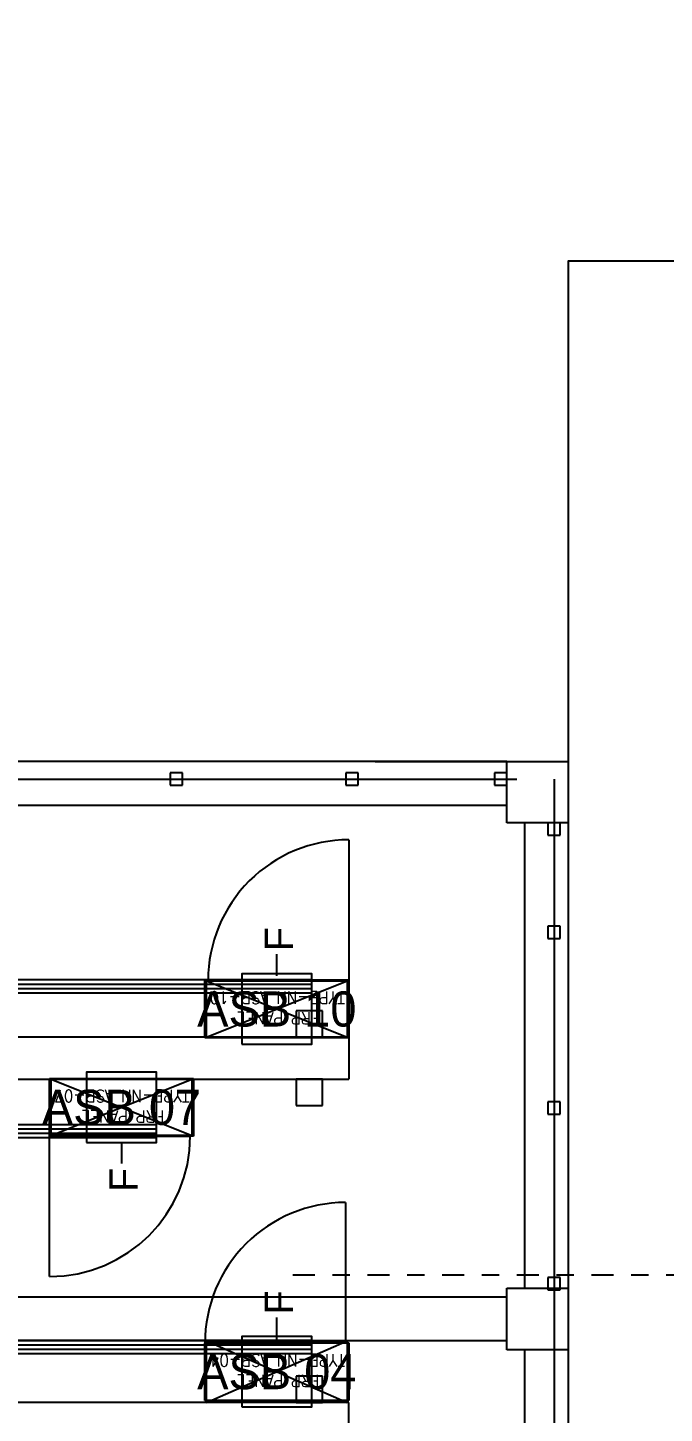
# Model space of a CAD drawing. Header units: metres. Extents: x 532643 to 533032, y 2673852 to 2674172.
# Drawn here: x 532831.9 to 532835.53, y 2674044.99 to 2674052.88 of the extents above; entities that cross this region are included whole.
import ezdxf
from ezdxf.enums import TextEntityAlignment as Align

# ---------------------------------------------------------------- set-up
doc = ezdxf.new("R2010")
doc.units = ezdxf.units.M
doc.header["$MEASUREMENT"] = 0
for name, pattern in [('CENTER', [2, 1.25, -0.25, 0.25, -0.25]), ('DASHED', [0.75, 0.5, -0.25]), ('DASHED2', [0.375, 0.25, -0.125]), ('HIDDEN', [0.375, 0.25, -0.125]), ('PHANTOM', [63.50000000000001, 31.75, -6.35, 6.35, -6.35, 6.35, -6.35])]:
    doc.linetypes.add(name, pattern=pattern)
for name, color, linetype in [('1', 5, 'Continuous'), ('IDT', 7, 'Continuous'), ('LT Cable(AG) INV to LT Panel BL-01', 2, 'Continuous')]:
    doc.layers.add(name, color=color, linetype=linetype)
doc.styles.add('Arial', font='arial.ttf')
doc.styles.add('RomanS', font='romans.shx')
doc.styles.get("Standard").update_dxf_attribs({"font": 'Adani Regular.ttf'})
doc.linetypes.add('FOUNDATION LAYOUT$0$FENCELINE1', pattern='A,6.35,-2.54,[133,ltypeshp.shx,S=2.54,R=0,X=-2.54,Y=0],-2.54,25.4', length=36.83)

# ---------------------------------------------------------------- blocks, each defined once
blk = doc.blocks.new('ASB')
at = {"layer": '1', "color": 5}
blk.add_lwpolyline([(-0.2, -0.2), (0.2, -0.2), (0.2, 0.2), (-0.2, 0.2)], close=True, dxfattribs=at)
at = {"layer": '1', "color": 7}
blk.add_attdef('ID', text='', height=0.2, dxfattribs=at).set_placement((0, 0), align=Align.MIDDLE_CENTER)
blk = doc.blocks.new('IDT')
at = {"layer": 'IDT', "color": 8, "linetype": 'PHANTOM', "ltscale": 0.25}
for p, q in [((25.63305947702636, 9.160324475607581), (25.63305947702636, 16.03532447560758)), ((33.78305947702646, 9.160324475607581), (25.63305947702636, 9.160324475607581))]:
    blk.add_line(p, q, dxfattribs=at)
at = {"layer": 'IDT', "color": 8}
for p, q in [((25.55203310577579, 12.4101457710284), (25.55203310577579, 15.06014577102826)), ((25.80203310577579, 12.4101457710284), (25.80203310577579, 15.06014577102826)), ((26.80203310577579, 12.70966355596477), (32.69924909500176, 12.70966355596477)), ((26.81103310577581, 12.36014072685623), (26.81103310577581, 12.70965851179255)), ((26.81103310577581, 12.70965851179255), (27.61103310577553, 12.70965851179255)), ((27.61103310577553, 12.70965851179255), (26.81103310577581, 12.36014072685623)), ((27.61103310577553, 12.36014072685623), (26.81103310577581, 12.70965851179255)), ((26.95103310577568, 12.70965851179255), (26.95103310577568, 12.55965851179269)), ((27.10103310577577, 12.70965851179255), (26.95103310577568, 12.70965851179255)), ((27.10103310577577, 12.55965851179269), (27.10103310577577, 12.70965851179255)), ((27.61103310577553, 12.70965851179255), (27.61103310577553, 12.36014072685623)), ((26.80203310577579, 12.6983996193245), (27.62003310577555, 12.6983996193245)), ((26.80203310577579, 12.37139961932451), (26.80203310577579, 12.6983996193245)), ((27.62003310577555, 12.6983996193245), (27.62003310577555, 12.37139961932451)), ((26.95103310577568, 12.55965851179269), (27.10103310577577, 12.55965851179269)), ((25.55203310577579, 12.06014577102826), (25.55203310577579, 12.4101457710284)), ((25.55203310577579, 12.4101457710284), (25.9020331057757, 12.4101457710284)), ((25.9020331057757, 12.4101457710284), (25.9020331057757, 12.06014577102826)), ((25.9020331057757, 12.36014577102844), (29.55203310577579, 12.36014577102844)), ((27.62003310577555, 12.37139961932451), (26.80203310577579, 12.37139961932451)), ((27.61103310577553, 12.36014072685623), (26.81103310577581, 12.36014072685623)), ((25.9020331057757, 12.11014577102844), (29.55203310577579, 12.11014577102844)), ((25.9020331057757, 12.06014577102826), (25.55203310577579, 12.06014577102826)), ((25.55203310577579, 9.410145771028397), (25.55203310577579, 12.06014577102826)), ((25.59805947702651, 12.06854747735485), (25.59805947702651, 11.99854747735469)), ((25.66805947702622, 12.06854747735485), (25.59805947702651, 12.06854747735485)), ((25.59805947702651, 11.99854747735469), (25.66805947702622, 11.99854747735469)), ((25.66805947702622, 11.99854747735469), (25.66805947702622, 12.06854747735485)), ((25.80203310577579, 9.410145771028397), (25.80203310577579, 12.06014577102826)), ((27.68603310577581, 11.1931585117926), (28.50403310577556, 11.1931585117926)), ((27.68603310577581, 10.86615851179261), (27.68603310577581, 11.1931585117926)), ((27.69503310577582, 10.86965851179264), (27.69503310577582, 11.18965851179257)), ((27.69503310577582, 11.18965851179257), (28.49503310577555, 11.18965851179257)), ((28.49503310577555, 11.18965851179257), (27.69503310577582, 10.86965851179264)), ((28.49503310577555, 10.86965851179264), (27.69503310577582, 11.18965851179257)), ((28.49503310577555, 11.18965851179257), (28.49503310577555, 10.86965851179264)), ((28.50403310577556, 11.1931585117926), (28.50403310577556, 10.86615851179261)), ((25.59805947702651, 11.06854747735485), (25.59805947702651, 10.99854747735469)), ((25.66805947702622, 11.06854747735485), (25.59805947702651, 11.06854747735485)), ((25.66805947702622, 10.99854747735469), (25.66805947702622, 11.06854747735485)), ((25.59805947702651, 10.99854747735469), (25.66805947702622, 10.99854747735469)), ((26.95103310577568, 11.01965851179273), (26.95103310577568, 10.86965851179264)), ((27.10103310577577, 11.01965851179273), (26.95103310577568, 11.01965851179273)), ((27.10103310577577, 10.86965851179264), (27.10103310577577, 11.01965851179273)), ((32.69924909500176, 10.86966355596462), (26.80203310577579, 10.86965851179286)), ((26.95103310577568, 10.86965851179264), (27.10103310577577, 10.86965851179264)), ((28.50403310577556, 10.86615851179261), (27.68603310577581, 10.86615851179261)), ((28.49503310577555, 10.86965851179264), (27.69503310577582, 10.86965851179264)), ((26.80203310577579, 10.6331585126876), (27.62003310577555, 10.6331585126876)), ((26.80203310577579, 10.3061585126876), (26.80203310577579, 10.6331585126876)), ((26.80203310577579, 10.62966355685978), (32.69924909500176, 10.62966355685978)), ((26.81103310577581, 10.30965851268763), (26.81103310577581, 10.62965851268757)), ((26.81103310577581, 10.62965851268757), (27.61103310577553, 10.62965851268757)), ((27.61103310577553, 10.62965851268757), (26.81103310577581, 10.30965851268763)), ((27.61103310577553, 10.30965851268763), (26.81103310577581, 10.62965851268757)), ((26.95103310577568, 10.62965851268757), (26.95103310577568, 10.6296585126878)), ((26.95103310577568, 10.62965851268757), (26.95103310577568, 10.47965851268748)), ((27.10103310577577, 10.62965851268757), (26.95103310577568, 10.62965851268757)), ((27.10103310577577, 10.47965851268748), (27.10103310577577, 10.62965851268757)), ((27.61103310577553, 10.62965851268757), (27.61103310577553, 10.30965851268763)), ((27.62003310577555, 10.6331585126876), (27.62003310577555, 10.3061585126876)), ((26.95103310577568, 10.47965851268748), (27.10103310577577, 10.47965851268748)), ((27.62003310577555, 10.3061585126876), (26.80203310577579, 10.3061585126876)), ((27.61103310577553, 10.30965851268763), (26.81103310577581, 10.30965851268763)), ((25.59805947702651, 10.06854747735485), (25.59805947702651, 9.998547477354691)), ((25.66805947702622, 10.06854747735485), (25.59805947702651, 10.06854747735485)), ((25.66805947702622, 9.998547477354691), (25.66805947702622, 10.06854747735485)), ((25.59805947702651, 9.998547477354691), (25.66805947702622, 9.998547477354691)), ((25.59805947702651, 9.480145771028333), (25.59805947702651, 9.410145771028397)), ((25.66805947702622, 9.480145771028333), (25.59805947702651, 9.480145771028333)), ((25.66805947702622, 9.410145771028397), (25.66805947702622, 9.480145771028333)), ((25.55203310577579, 9.06014577102826), (25.55203310577579, 9.410145771028397)), ((25.55203310577579, 9.410145771028397), (25.9020331057757, 9.410145771028397)), ((25.59805947702651, 9.410145771028397), (25.66805947702622, 9.410145771028397)), ((25.9020331057757, 9.410145771028397), (25.9020331057757, 9.06014577102826)), ((25.9020331057757, 9.31014577102826), (29.55203310577579, 9.31014577102826)), ((25.9020331057757, 9.195324475607663), (25.9020331057757, 9.1253244756075)), ((25.97203310577586, 9.195324475607663), (25.9020331057757, 9.195324475607663)), ((25.97203310577586, 9.1253244756075), (25.97203310577586, 9.195324475607663)), ((26.7480594770266, 9.195324475607663), (26.7480594770266, 9.1253244756075)), ((26.81805947702631, 9.195324475607663), (26.7480594770266, 9.195324475607663)), ((26.81805947702631, 9.1253244756075), (26.81805947702631, 9.195324475607663)), ((27.7480594770266, 9.195324475607663), (27.7480594770266, 9.1253244756075)), ((27.81805947702631, 9.195324475607663), (27.7480594770266, 9.195324475607663)), ((27.81805947702631, 9.1253244756075), (27.81805947702631, 9.195324475607663)), ((25.9020331057757, 9.1253244756075), (25.97203310577586, 9.1253244756075)), ((26.7480594770266, 9.1253244756075), (26.81805947702631, 9.1253244756075)), ((27.7480594770266, 9.1253244756075), (27.81805947702631, 9.1253244756075)), ((25.9020331057757, 9.06014577102826), (25.55203310577579, 9.06014577102826)), ((25.9020331057757, 9.06014577102826), (29.55203310577579, 9.06014577102826))]:
    blk.add_line(p, q, dxfattribs=at)
at = {"layer": 'IDT', "color": 8, "linetype": 'HIDDEN', "ltscale": 2.5}
for p, q in [((26.80203310577579, 12.94965849996277), (26.80203310577579, 12.70966355596477)), ((26.80203310577579, 10.62966355685978), (26.80203292904551, 10.86965851179264))]:
    blk.add_line(p, q, dxfattribs=at)
at = {"layer": 'IDT', "color": 7}
for p, q in [((26.80203310577579, 12.6983996193245), (27.62003310577555, 12.6983996193245)), ((26.80203310577579, 12.37139961932451), (26.80203310577579, 12.6983996193245)), ((27.62003310577555, 12.6983996193245), (27.62003310577555, 12.37139961932451)), ((27.62003310577555, 12.37139961932451), (26.80203310577579, 12.37139961932451)), ((27.21103310577544, 12.34967314081598), (27.21103310577544, 12.29851736962621)), ((27.21103310577544, 12.29851736962621), (27.21103310577544, 12.22599490130699)), ((28.09503310577546, 11.27669120714529), (28.09503310577546, 11.34921367546428)), ((28.09503310577546, 11.22553543595552), (28.09503310577546, 11.27669120714529)), ((27.68603310577581, 11.1931585117926), (28.50403310577556, 11.1931585117926)), ((27.68603310577581, 10.86615851179261), (27.68603310577581, 11.1931585117926)), ((28.50403310577556, 11.1931585117926), (28.50403310577556, 10.86615851179261)), ((28.50403310577556, 10.86615851179261), (27.68603310577581, 10.86615851179261)), ((26.80203310577579, 10.6331585126876), (27.62003310577555, 10.6331585126876)), ((26.80203310577579, 10.3061585126876), (26.80203310577579, 10.6331585126876)), ((27.62003310577555, 10.6331585126876), (27.62003310577555, 10.3061585126876)), ((27.62003310577555, 10.3061585126876), (26.80203310577579, 10.3061585126876)), ((27.21103310577544, 10.28055006587385), (27.21103310577544, 10.22939429468408)), ((27.21103310577544, 10.22939429468408), (27.21103310577544, 10.15687182636486))]:
    blk.add_line(p, q, dxfattribs=at)
at = {"layer": 'IDT', "color": 8, "linetype": 'DASHED', "ltscale": 5}
for p, q in [((26.82003310577582, 11.57139961932478), (26.82003310577582, 12.37139961932451)), ((26.82003310577582, 12.37139961932451), (26.86386872221445, 12.37139961932451)), ((26.86386872221445, 12.37139961932451), (27.62003310577555, 12.37139961932451)), ((28.50403310577556, 11.99315851179233), (28.50403310577556, 11.1931585117926)), ((28.46019748933739, 11.1931585117926), (27.70403310577584, 11.1931585117926)), ((28.50403310577556, 11.1931585117926), (28.46019748933739, 11.1931585117926)), ((26.80203310577579, 9.506158512688103), (26.80203310577579, 10.3061585126876)), ((26.80203310577579, 10.3061585126876), (26.84586872221396, 10.3061585126876)), ((26.84586872221396, 10.3061585126876), (27.60203310577552, 10.3061585126876))]:
    blk.add_line(p, q, dxfattribs=at)
at = {"layer": 'IDT', "color": 8, "linetype": 'CENTER', "ltscale": 0.1}
blk.add_line((12.54466172499477, 11.98536070191847), (27.16418015071557, 11.98536070191847), dxfattribs=at)
at = {"layer": 'IDT', "color": 8, "linetype": 'DASHED2', "ltscale": 5}
for p, q in [((25.55203310577579, 9.06014577102826), (25.55203310577579, 10.1601457710284)), ((26.6520331057757, 9.06014577102826), (25.55203310577579, 9.06014577102826))]:
    blk.add_line(p, q, dxfattribs=at)
at = {"layer": 'IDT', "color": 7, "linetype": 'FOUNDATION LAYOUT$0$FENCELINE1', "ltscale": 0.01}
blk.add_lwpolyline([(19.91065726106834, 22.48539390819508), (11.80103310577559, 22.48539390819508), (11.80103310577559, 6.210393908265019), (19.73137271900467, 6.210393908225001), (25.55203310577579, 6.210393908225001), (25.55203310577579, 9.06014577102826)], dxfattribs=at)
at = {"layer": 'IDT', "color": 8, "linetype": 'DASHED', "ltscale": 5}
for centre, start, end in [((26.82003310577582, 12.37139961932451), 270, 0), ((28.50403310577556, 11.1931585117926), 90, 180), ((26.80203310577579, 10.3061585126876), 270, 0)]:
    blk.add_arc(centre, 0.7999999999996508, start, end, dxfattribs=at)
at = {"layer": 'IDT', "color": 7, "style": 'RomanS', "width": 0.9}
for s, p in [('FRP PANEL', (26.96784958396191, 12.55209685486568)), ('TYPE-NN ASB-04', (26.82219958396198, 12.43543018819912)), ('FRP PANEL', (27.85184958396192, 11.04685574733401)), ('TYPE-NN ASB-07', (27.7076995839623, 10.93018908066722)), ('FRP PANEL', (26.96784958396191, 10.486855748229)), ('TYPE-NN ASB-10', (26.82369958396228, 10.37018908156222))]:
    blk.add_text(s, height=0.07, dxfattribs=at).set_placement(p)
at = {"layer": 'IDT', "color": 7, "style": 'Arial'}
for p in [(27.11984584907739, 12.2088508024168), (28.00384584907741, 11.51096896125784), (27.11984584907739, 10.13972772747468)]:
    blk.add_text('F', height=0.16, rotation=270, dxfattribs=at).set_placement(p)

msp = doc.modelspace()

# ---------------------------------------------------------------- linework, layer by layer
at = {"layer": 'LT Cable(AG) INV to LT Panel BL-01', "color": 5}
for points in [[(532833.5202512615, 2674047.42945629), (532830.0349354834, 2674047.42945629, -0.4142135623503636), (532829.1349354833, 2674048.32945629), (532829.1349354833, 2674051.390770753, 0.2140186322185252), (532828.8334023167, 2674052.062959305), (532822.1191447929, 2674058.040836239, -0.2140186322327757), (532821.8176116262, 2674058.713024791), (532821.8176116263, 2674060.3569097, -0.0288996156858555), (532821.8236149465, 2674060.460688003), (532821.8792810483, 2674060.940222824, 0.02889961570054691), (532821.8852843684, 2674061.044001128), (532821.8852843683, 2674162.854987811, -0.414213562373427), (532822.7852843683, 2674163.754987811), (532867.584984218, 2674163.754987811, 0.414213562373095), (532868.484984218, 2674164.654987811), (532868.484984218, 2674165.227769276)], [(532833.5202512615, 2674047.45445629), (532830.0599354834, 2674047.45445629, -0.4142135623503636), (532829.1599354834, 2674048.35445629), (532829.1599354834, 2674051.401985358, 0.214018632209244), (532828.8584023167, 2674052.07417391), (532822.1441447929, 2674058.052050845, -0.2140186322231835), (532821.8426116263, 2674058.724239396), (532821.8426116264, 2674060.355463511, -0.02889961568572617), (532821.8486149465, 2674060.459241814), (532821.9042810483, 2674060.938776636, 0.02889961570054713), (532821.9102843684, 2674061.042554939), (532821.9102843683, 2674162.829987811, -0.4142135623734271), (532822.8102843683, 2674163.729987811), (532964.760984218, 2674163.729987811, 0.414213562373095), (532965.660984218, 2674164.629987811), (532965.660984218, 2674165.227769276)], [(532833.5202512615, 2674047.379456291), (532829.9849354833, 2674047.379456291, -0.4142135623503636), (532829.0849354833, 2674048.27945629), (532829.0849354833, 2674051.368341543, 0.2140186322185252), (532828.7834023166, 2674052.040530095), (532822.0691447929, 2674058.018407029, -0.214018632232603), (532821.7676116262, 2674058.690595581), (532821.7676116263, 2674060.359802077, -0.02889961568610807), (532821.7736149464, 2674060.463580381), (532821.8292810483, 2674060.943115202, 0.02889961570066358), (532821.8352843684, 2674061.046893505), (532821.8352843683, 2674132.904987811, -0.4142135623735637), (532822.7352843683, 2674133.804987811), (532867.584984218, 2674133.804987811, 0.414213562373095), (532868.484984218, 2674134.70498781), (532868.484984218, 2674135.227769276)], [(532833.5202512615, 2674047.40445629), (532830.0099354833, 2674047.40445629, -0.4142135623503636), (532829.1099354833, 2674048.30445629), (532829.1099354833, 2674051.379556148, 0.2140186322185252), (532828.8084023166, 2674052.0517447), (532822.0941447929, 2674058.029621634, -0.2140186322326889), (532821.7926116262, 2674058.701810186), (532821.7926116263, 2674060.358355888, -0.02889961568598262), (532821.7986149464, 2674060.462134192), (532821.8542810483, 2674060.941669013, 0.0288996157006638), (532821.8602843684, 2674061.045447316), (532821.8602843683, 2674132.879987811, -0.4142135623735638), (532822.7602843683, 2674133.779987811), (532964.760984218, 2674133.779987811, 0.414213562373095), (532965.660984218, 2674134.679987811), (532965.660984218, 2674135.227769276)]]:
    msp.add_lwpolyline(points, format="xyb", dxfattribs=at)
at = {"layer": 'LT Cable(AG) INV to LT Panel BL-01', "color": 2}
for points in [[(532832.6362512615, 2674046.630238401), (532827.3381282159, 2674046.630238401, -0.2178172749968657), (532826.6573224236, 2674046.941592945), (532825.7746563515, 2674047.962452221, 0.1032748659251984), (532825.4145546646, 2674048.037632983), (532819.5477843687, 2674048.037632983, -0.4142135623932508), (532818.6477843686, 2674048.937632983), (532818.6477843686, 2674060.379283619, -0.02139299535886178), (532818.6510765083, 2674060.456192743), (532818.6944922286, 2674060.962390389, 0.02139299535864674), (532818.6977843683, 2674061.039299513), (532818.6977843683, 2674087.942487811, 0.414213562373095), (532817.7977843683, 2674088.842487811), (532710.8015845179, 2674088.842487811, -0.414213562373095), (532709.9015845179, 2674089.742487811), (532709.9015845179, 2674090.227769276)], [(532832.6362512615, 2674046.605238401), (532827.3298224856, 2674046.605238401, -0.2182712683262629), (532826.6479972679, 2674046.917774043), (532825.7694369396, 2674047.937452221, 0.1032748659335312), (532825.4093352526, 2674048.012632983), (532819.5227843687, 2674048.012632983, -0.414213562393192), (532818.6227843686, 2674048.912632983), (532818.6227843686, 2674060.380353759, -0.02139299535886178), (532818.6260765083, 2674060.457262882), (532818.6694922285, 2674060.963460529, 0.02139299535864674), (532818.6727843683, 2674061.040369653), (532818.6727843683, 2674065.417487811, 0.414213562373095), (532817.7727843683, 2674066.317487811), (532804.5807843683, 2674066.317487811, 0.414213562373095), (532803.6807843683, 2674065.417487811), (532803.6807843683, 2674059.717487811, -0.414213562373095), (532802.7807843683, 2674058.817487811), (532710.8015845179, 2674058.817487811, -0.414213562373095), (532709.9015845179, 2674059.717487811), (532709.9015845179, 2674060.227769276)], [(532832.6362512615, 2674046.580238401), (532827.3215072356, 2674046.580238401, -0.218728647877491), (532826.6386572553, 2674046.893965509), (532825.7642175276, 2674047.912452221, 0.1032748659419083), (532825.4041158406, 2674047.987632983), (532819.4977843687, 2674047.987632983, -0.4142135623931337), (532818.5977843686, 2674048.887632983), (532818.5977843686, 2674060.381423898, -0.02139299535886178), (532818.6010765083, 2674060.458333022), (532818.6444922285, 2674060.964530668, 0.02139299535864674), (532818.6477843683, 2674061.041439792), (532818.6477843683, 2674065.392487811, 0.414213562373095), (532817.7477843682, 2674066.292487811), (532804.6057843684, 2674066.292487811, 0.414213562373095), (532803.7057843683, 2674065.392487811), (532803.7057843683, 2674037.192487811, -0.414213562373095), (532802.8057843683, 2674036.292487811), (532775.5855845179, 2674036.292487811, -0.414213562373095), (532774.6855845179, 2674037.192487811), (532774.6855845179, 2674037.727769276)], [(532832.6362512615, 2674046.555238402), (532827.313182445, 2674046.555238402, -0.2191894490344296), (532826.6293023387, 2674046.870167465), (532825.7589981157, 2674047.887452221, 0.1032748659503297), (532825.3988964286, 2674047.962632983), (532819.4727843687, 2674047.962632983, -0.4142135623930754), (532818.5727843685, 2674048.862632983), (532818.5727843685, 2674060.382494037, -0.02139299540844348), (532818.5760765083, 2674060.459403161), (532818.6194922286, 2674060.965600808, 0.02139299541725513), (532818.6227843683, 2674061.042509932), (532818.6227843682, 2674065.367487811, 0.4142135623665691), (532817.7227843682, 2674066.267487811), (532804.6307843684, 2674066.267487811, 0.414213562373095), (532803.7307843684, 2674065.367487811), (532803.7307843684, 2674037.167487811, -0.414213562373095), (532802.8307843683, 2674036.267487811), (532710.8015845179, 2674036.267487811, -0.414213562373095), (532709.9015845179, 2674037.167487811), (532709.9015845179, 2674037.727769276)], [(532833.5202512615, 2674045.375606594), (532827.8633740057, 2674045.375606593, -0.105797874781681), (532827.4950562796, 2674045.454423269), (532825.6936698492, 2674046.262382385, 0.04215704709383866), (532825.5427112487, 2674046.275132983), (532819.4852843685, 2674046.275132984, 0.4142135623926984), (532818.5852843684, 2674045.375132984), (532818.5852843684, 2674015.724934591, 0.02164672809067397), (532818.5886549909, 2674015.647115831), (532818.6319137458, 2674015.148687551, -0.02164672809021689), (532818.6352843683, 2674015.070868792), (532818.6352843683, 2674007.379987811, -0.414213562373095), (532817.7352843683, 2674006.479987811), (532710.8015845179, 2674006.479987811, -0.414213562373095), (532709.9015845179, 2674007.379987811), (532709.9015845179, 2674007.727769276)], [(532833.5202512615, 2674045.400606594), (532827.8686804423, 2674045.400606594, -0.1056307351712022), (532827.5009057381, 2674045.479179928), (532825.6957814544, 2674046.287382385, 0.04215704710492103), (532825.5448228539, 2674046.300132983), (532819.4602843685, 2674046.300132984, 0.4142135623926223), (532818.5602843683, 2674045.400132984), (532818.5602843683, 2674015.723851746, 0.02164672809067397), (532818.5636549909, 2674015.646032987), (532818.6069137458, 2674015.147604707, -0.02164672809021689), (532818.6102843683, 2674015.069785947), (532818.6102843683, 2674007.404987811, -0.414213562373095), (532817.7102843683, 2674006.504987811), (532807.9775845179, 2674006.504987811, -0.414213562373095), (532807.0775845179, 2674007.404987811), (532807.0775845179, 2674007.727769276)], [(532833.5202512615, 2674045.350606594), (532827.8580615937, 2674045.350606594, -0.1059658791353563), (532827.4891982176, 2674045.429668222), (532825.691558244, 2674046.237382385, 0.0421570470685084), (532825.5405996436, 2674046.250132983), (532819.5102843685, 2674046.250132984, 0.4142135624124551), (532818.6102843684, 2674045.350132984), (532818.6102843684, 2674015.726017434, 0.02164672804050947), (532818.6136549909, 2674015.648198674), (532818.6569137457, 2674015.149770395, -0.02164672803567301), (532818.6602843682, 2674015.071951636), (532818.6602843683, 2673977.354987811, -0.4142135623739779), (532817.7602843683, 2673976.454987811), (532807.9775845179, 2673976.454987811, -0.414213562373095), (532807.0775845179, 2673977.354987811), (532807.0775845179, 2673977.727769276)], [(532833.5202512615, 2674045.325606594), (532827.8527431963, 2674045.325606594, -0.106134755053067), (532827.4833315231, 2674045.404914803), (532825.6894466389, 2674046.212382386, 0.04215704714770877), (532825.5384880382, 2674046.225132984), (532819.5352843683, 2674046.225132984, 0.414213562373095), (532818.6352843683, 2674045.325132984), (532818.6352843683, 2674015.727100278, 0.02164672809067397), (532818.6386549908, 2674015.649281518), (532818.6819137457, 2674015.150853239, -0.02164672809021689), (532818.6852843682, 2674015.073034479), (532818.6852843682, 2673977.32998781, -0.414213562373095), (532817.7852843682, 2673976.429987811), (532710.8015845179, 2673976.429987811, -0.414213562373095), (532709.9015845179, 2673977.32998781), (532709.9015845179, 2673977.727769276)]]:
    msp.add_lwpolyline(points, format="xyb", dxfattribs=at)

# ---------------------------------------------------------------- block references
at = {"layer": '1'}
for p, values in [((532833.3202512616, 2674047.289195804), {'ID': 'ASB 10'}), ((532832.4362512615, 2674046.729195805), {'ID': 'ASB 07'}), ((532833.3202512616, 2674045.223954698), {'ID': 'ASB 04'})]:
    msp.add_blockref('ASB', p, dxfattribs=at).add_auto_attribs(values)
at = {"layer": 'IDT', "color": 8, "rotation": 180}
msp.add_blockref('IDT', (532860.5312843673, 2674057.758854317), dxfattribs=at)

doc.saveas('drawing.dxf')
